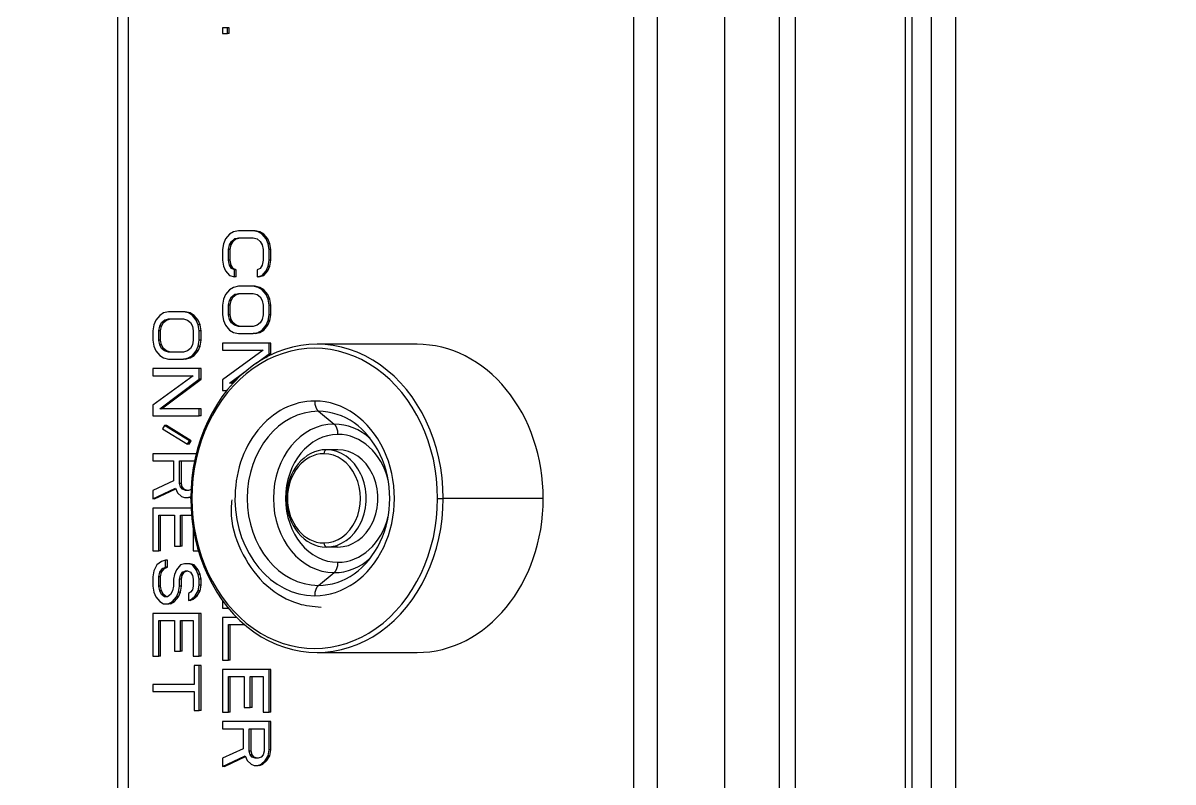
# Model space of a CAD drawing. Header units: millimetres. Extents: x -15291 to 293567, y -98510 to 49398.
# Drawn here: x 50066.7 to 50137.6, y 25559.3 to 25606.1 of the extents above; entities that cross this region are included whole.
import ezdxf

# ---------------------------------------------------------------- set-up
doc = ezdxf.new("R2010")
doc.units = ezdxf.units.MM
doc.header["$LTSCALE"] = 50
doc.header["$MEASUREMENT"] = 0
doc.linetypes.add('AUSGEZOGEN', pattern=[0])
doc.linetypes.add('PHANTOM2', pattern=[1.25, 0.625, -0.125, 0.125, -0.125, 0.125, -0.125])
doc.layers.add('DV16_Standard', color=7, linetype='CONTINUOUS')
doc.layers.add('RASTER', color=30, linetype='AUSGEZOGEN')

msp = doc.modelspace()

# ---------------------------------------------------------------- linework, layer by layer
at = {"layer": 'DV16_Standard', "color": 7, "linetype": 'Continuous', "ltscale": 254}
for p, q in [((50122.712, 25878.822), (50122.712, 25544.822)), ((50124.212, 25878.822), (50124.212, 25544.822)), ((50072.545, 25875.822), (50072.545, 25547.822)), ((50073.225, 25547.822), (50073.225, 25875.822)), ((50104.392, 25547.822), (50104.392, 25875.822)), ((50105.851, 25547.822), (50105.851, 25875.822)), ((50113.372, 25547.822), (50113.372, 25875.822)), ((50114.365, 25547.822), (50114.365, 25875.822)), ((50121.141, 25547.822), (50121.141, 25875.822)), ((50121.546, 25547.822), (50121.546, 25875.822)), ((50079.029, 25605.832), (50079.029, 25605.468)), ((50079.334, 25605.832), (50079.029, 25605.832)), ((50079.448, 25605.832), (50079.334, 25605.832)), ((50079.334, 25605.468), (50079.334, 25605.832)), ((50079.448, 25605.468), (50079.448, 25605.832)), ((50079.029, 25605.468), (50079.334, 25605.468)), ((50079.448, 25605.468), (50079.334, 25605.468)), ((50079.456, 25593.103), (50079.212, 25592.812)), ((50079.7, 25593.249), (50079.456, 25593.103)), ((50080.005, 25593.322), (50079.7, 25593.249)), ((50080.92, 25593.322), (50080.005, 25593.322)), ((50081.225, 25593.249), (50080.92, 25593.322)), ((50081.034, 25593.322), (50080.92, 25593.322)), ((50081.339, 25593.249), (50081.034, 25593.322)), ((50081.339, 25593.249), (50081.225, 25593.249)), ((50081.469, 25593.103), (50081.225, 25593.249)), ((50081.583, 25593.103), (50081.339, 25593.249)), ((50081.713, 25592.812), (50081.469, 25593.103)), ((50081.583, 25593.103), (50081.469, 25593.103)), ((50081.827, 25592.812), (50081.583, 25593.103)), ((50079.09, 25592.52), (50079.029, 25592.155)), ((50079.212, 25592.812), (50079.09, 25592.52)), ((50079.395, 25592.155), (50079.456, 25592.447)), ((50079.456, 25592.447), (50079.578, 25592.666)), ((50079.57, 25592.447), (50079.456, 25592.447)), ((50079.509, 25592.155), (50079.57, 25592.447)), ((50079.57, 25592.447), (50079.692, 25592.666)), ((50079.578, 25592.666), (50079.761, 25592.812)), ((50079.692, 25592.666), (50079.578, 25592.666)), ((50079.692, 25592.666), (50079.875, 25592.812)), ((50079.761, 25592.812), (50080.005, 25592.885)), ((50079.875, 25592.812), (50079.761, 25592.812)), ((50079.875, 25592.812), (50080.119, 25592.885)), ((50080.005, 25592.885), (50080.92, 25592.885)), ((50080.92, 25592.885), (50081.164, 25592.812)), ((50081.164, 25592.812), (50081.347, 25592.666)), ((50081.347, 25592.666), (50081.469, 25592.447)), ((50081.469, 25592.447), (50081.53, 25592.155)), ((50081.835, 25592.52), (50081.713, 25592.812)), ((50081.827, 25592.812), (50081.713, 25592.812)), ((50081.949, 25592.52), (50081.827, 25592.812)), ((50081.896, 25592.155), (50081.835, 25592.52)), ((50081.949, 25592.52), (50081.835, 25592.52)), ((50082.01, 25592.155), (50081.949, 25592.52)), ((50079.029, 25592.155), (50079.029, 25591.499)), ((50079.029, 25591.499), (50079.09, 25591.135)), ((50079.395, 25591.499), (50079.395, 25592.155)), ((50079.509, 25592.155), (50079.395, 25592.155)), ((50079.456, 25591.207), (50079.395, 25591.499)), ((50079.509, 25591.499), (50079.395, 25591.499)), ((50079.509, 25591.499), (50079.509, 25592.155)), ((50079.57, 25591.207), (50079.509, 25591.499)), ((50081.53, 25591.499), (50081.469, 25591.207)), ((50081.53, 25592.155), (50081.53, 25591.499)), ((50081.835, 25591.135), (50081.896, 25591.499)), ((50081.896, 25591.499), (50081.896, 25592.155)), ((50082.01, 25592.155), (50081.896, 25592.155)), ((50082.01, 25591.499), (50081.896, 25591.499)), ((50081.949, 25591.135), (50082.01, 25591.499)), ((50082.01, 25591.499), (50082.01, 25592.155)), ((50079.09, 25591.135), (50079.212, 25590.843)), ((50079.212, 25590.843), (50079.456, 25590.551)), ((50079.578, 25590.989), (50079.456, 25591.207)), ((50079.57, 25591.207), (50079.456, 25591.207)), ((50079.692, 25590.989), (50079.57, 25591.207)), ((50079.761, 25590.916), (50079.578, 25590.989)), ((50079.692, 25590.989), (50079.578, 25590.989)), ((50079.875, 25590.916), (50079.692, 25590.989)), ((50079.761, 25590.478), (50079.761, 25590.916)), ((50079.875, 25590.916), (50079.761, 25590.916)), ((50079.875, 25590.478), (50079.875, 25590.916)), ((50081.347, 25590.989), (50081.164, 25590.916)), ((50081.164, 25590.916), (50081.164, 25590.478)), ((50081.469, 25591.207), (50081.347, 25590.989)), ((50081.469, 25590.551), (50081.713, 25590.843)), ((50081.583, 25590.551), (50081.827, 25590.843)), ((50081.713, 25590.843), (50081.835, 25591.135)), ((50081.827, 25590.843), (50081.713, 25590.843)), ((50081.827, 25590.843), (50081.949, 25591.135)), ((50081.949, 25591.135), (50081.835, 25591.135)), ((50079.456, 25590.551), (50079.761, 25590.478)), ((50079.875, 25590.478), (50079.761, 25590.478)), ((50081.164, 25590.478), (50081.469, 25590.551)), ((50081.278, 25590.478), (50081.164, 25590.478)), ((50081.278, 25590.478), (50081.583, 25590.551)), ((50081.583, 25590.551), (50081.469, 25590.551)), ((50079.212, 25589.385), (50079.09, 25589.093)), ((50079.456, 25589.676), (50079.212, 25589.385)), ((50079.7, 25589.822), (50079.456, 25589.676)), ((50079.578, 25589.239), (50079.761, 25589.385)), ((50079.692, 25589.239), (50079.875, 25589.385)), ((50080.005, 25589.895), (50079.7, 25589.822)), ((50079.761, 25589.385), (50080.005, 25589.457)), ((50079.875, 25589.385), (50079.761, 25589.385)), ((50079.875, 25589.385), (50080.119, 25589.457)), ((50080.92, 25589.895), (50080.005, 25589.895)), ((50080.005, 25589.457), (50080.92, 25589.457)), ((50081.034, 25589.895), (50080.92, 25589.895)), ((50081.225, 25589.822), (50080.92, 25589.895)), ((50080.92, 25589.457), (50081.164, 25589.385)), ((50081.339, 25589.822), (50081.034, 25589.895)), ((50081.164, 25589.385), (50081.347, 25589.239)), ((50081.339, 25589.822), (50081.225, 25589.822)), ((50081.469, 25589.676), (50081.225, 25589.822)), ((50081.583, 25589.676), (50081.339, 25589.822)), ((50081.583, 25589.676), (50081.469, 25589.676)), ((50081.713, 25589.385), (50081.469, 25589.676)), ((50081.827, 25589.385), (50081.583, 25589.676)), ((50081.827, 25589.385), (50081.713, 25589.385)), ((50081.835, 25589.093), (50081.713, 25589.385)), ((50081.949, 25589.093), (50081.827, 25589.385)), ((50079.09, 25589.093), (50079.029, 25588.728)), ((50079.029, 25588.728), (50079.029, 25588.145)), ((50079.395, 25588.728), (50079.456, 25589.02)), ((50079.395, 25588.145), (50079.395, 25588.728)), ((50079.509, 25588.728), (50079.395, 25588.728)), ((50079.456, 25589.02), (50079.578, 25589.239)), ((50079.57, 25589.02), (50079.456, 25589.02)), ((50079.509, 25588.728), (50079.57, 25589.02)), ((50079.509, 25588.145), (50079.509, 25588.728)), ((50079.57, 25589.02), (50079.692, 25589.239)), ((50079.692, 25589.239), (50079.578, 25589.239)), ((50081.347, 25589.239), (50081.469, 25589.02)), ((50081.469, 25589.02), (50081.53, 25588.728)), ((50081.53, 25588.728), (50081.53, 25588.145)), ((50081.896, 25588.728), (50081.835, 25589.093)), ((50081.949, 25589.093), (50081.835, 25589.093)), ((50082.01, 25588.728), (50081.896, 25588.728)), ((50081.896, 25588.145), (50081.896, 25588.728)), ((50082.01, 25588.728), (50081.949, 25589.093)), ((50082.01, 25588.145), (50082.01, 25588.728)), ((50075.155, 25588.103), (50074.911, 25587.812)), ((50075.399, 25588.249), (50075.155, 25588.103)), ((50075.704, 25588.322), (50075.399, 25588.249)), ((50076.619, 25588.322), (50075.704, 25588.322)), ((50076.734, 25588.322), (50076.619, 25588.322)), ((50076.924, 25588.249), (50076.619, 25588.322)), ((50077.039, 25588.249), (50076.734, 25588.322)), ((50077.039, 25588.249), (50076.924, 25588.249)), ((50077.168, 25588.103), (50076.924, 25588.249)), ((50077.283, 25588.103), (50077.039, 25588.249)), ((50077.283, 25588.103), (50077.168, 25588.103)), ((50077.412, 25587.812), (50077.168, 25588.103)), ((50077.527, 25587.812), (50077.283, 25588.103)), ((50079.029, 25588.145), (50079.09, 25587.78)), ((50079.456, 25587.853), (50079.395, 25588.145)), ((50079.509, 25588.145), (50079.395, 25588.145)), ((50079.57, 25587.853), (50079.509, 25588.145)), ((50081.53, 25588.145), (50081.469, 25587.853)), ((50081.835, 25587.78), (50081.896, 25588.145)), ((50082.01, 25588.145), (50081.896, 25588.145)), ((50081.949, 25587.78), (50082.01, 25588.145)), ((50074.789, 25587.52), (50074.728, 25587.155)), ((50074.911, 25587.812), (50074.789, 25587.52)), ((50075.094, 25587.155), (50075.155, 25587.447)), ((50075.155, 25587.447), (50075.277, 25587.666)), ((50075.27, 25587.447), (50075.155, 25587.447)), ((50075.209, 25587.155), (50075.27, 25587.447)), ((50075.27, 25587.447), (50075.392, 25587.666)), ((50075.277, 25587.666), (50075.46, 25587.812)), ((50075.392, 25587.666), (50075.277, 25587.666)), ((50075.392, 25587.666), (50075.575, 25587.812)), ((50075.46, 25587.812), (50075.704, 25587.885)), ((50075.575, 25587.812), (50075.46, 25587.812)), ((50075.575, 25587.812), (50075.819, 25587.885)), ((50075.704, 25587.885), (50076.619, 25587.885)), ((50076.619, 25587.885), (50076.863, 25587.812)), ((50076.863, 25587.812), (50077.046, 25587.666)), ((50077.046, 25587.666), (50077.168, 25587.447)), ((50077.168, 25587.447), (50077.229, 25587.155)), ((50077.527, 25587.812), (50077.412, 25587.812)), ((50077.534, 25587.52), (50077.412, 25587.812)), ((50077.649, 25587.52), (50077.527, 25587.812)), ((50077.595, 25587.155), (50077.534, 25587.52)), ((50077.649, 25587.52), (50077.534, 25587.52)), ((50077.71, 25587.155), (50077.649, 25587.52)), ((50079.09, 25587.78), (50079.212, 25587.489)), ((50079.212, 25587.489), (50079.456, 25587.197)), ((50079.578, 25587.635), (50079.456, 25587.853)), ((50079.57, 25587.853), (50079.456, 25587.853)), ((50079.692, 25587.635), (50079.57, 25587.853)), ((50079.761, 25587.489), (50079.578, 25587.635)), ((50079.692, 25587.635), (50079.578, 25587.635)), ((50079.875, 25587.489), (50079.692, 25587.635)), ((50079.875, 25587.489), (50079.761, 25587.489)), ((50080.005, 25587.416), (50079.761, 25587.489)), ((50080.119, 25587.416), (50079.875, 25587.489)), ((50080.92, 25587.416), (50080.005, 25587.416)), ((50081.164, 25587.489), (50080.92, 25587.416)), ((50081.347, 25587.635), (50081.164, 25587.489)), ((50081.469, 25587.853), (50081.347, 25587.635)), ((50081.469, 25587.197), (50081.713, 25587.489)), ((50081.583, 25587.197), (50081.827, 25587.489)), ((50081.713, 25587.489), (50081.835, 25587.78)), ((50081.827, 25587.489), (50081.713, 25587.489)), ((50081.827, 25587.489), (50081.949, 25587.78)), ((50081.949, 25587.78), (50081.835, 25587.78)), ((50074.728, 25587.155), (50074.728, 25586.572)), ((50074.728, 25586.572), (50074.789, 25586.207)), ((50075.094, 25586.572), (50075.094, 25587.155)), ((50075.209, 25587.155), (50075.094, 25587.155)), ((50075.155, 25586.28), (50075.094, 25586.572)), ((50075.209, 25586.572), (50075.094, 25586.572)), ((50075.209, 25586.572), (50075.209, 25587.155)), ((50075.27, 25586.28), (50075.209, 25586.572)), ((50077.229, 25586.572), (50077.168, 25586.28)), ((50077.229, 25587.155), (50077.229, 25586.572)), ((50077.534, 25586.207), (50077.595, 25586.572)), ((50077.71, 25587.155), (50077.595, 25587.155)), ((50077.595, 25586.572), (50077.595, 25587.155)), ((50077.71, 25586.572), (50077.595, 25586.572)), ((50077.649, 25586.207), (50077.71, 25586.572)), ((50077.71, 25586.572), (50077.71, 25587.155)), ((50079.456, 25587.197), (50079.7, 25587.051)), ((50079.7, 25587.051), (50080.005, 25586.978)), ((50080.005, 25586.978), (50080.92, 25586.978)), ((50080.92, 25586.978), (50081.225, 25587.051)), ((50081.034, 25586.978), (50080.92, 25586.978)), ((50081.034, 25586.978), (50081.339, 25587.051)), ((50081.225, 25587.051), (50081.469, 25587.197)), ((50081.339, 25587.051), (50081.225, 25587.051)), ((50081.339, 25587.051), (50081.583, 25587.197)), ((50081.583, 25587.197), (50081.469, 25587.197)), ((50074.789, 25586.207), (50074.911, 25585.916)), ((50074.911, 25585.916), (50075.155, 25585.624)), ((50075.277, 25586.062), (50075.155, 25586.28)), ((50075.27, 25586.28), (50075.155, 25586.28)), ((50075.392, 25586.062), (50075.27, 25586.28)), ((50075.46, 25585.916), (50075.277, 25586.062)), ((50075.392, 25586.062), (50075.277, 25586.062)), ((50075.575, 25585.916), (50075.392, 25586.062)), ((50075.575, 25585.916), (50075.46, 25585.916)), ((50075.704, 25585.843), (50075.46, 25585.916)), ((50075.819, 25585.843), (50075.575, 25585.916)), ((50076.619, 25585.843), (50075.704, 25585.843)), ((50076.863, 25585.916), (50076.619, 25585.843)), ((50077.046, 25586.062), (50076.863, 25585.916)), ((50077.168, 25586.28), (50077.046, 25586.062)), ((50077.168, 25585.624), (50077.412, 25585.916)), ((50077.283, 25585.624), (50077.527, 25585.916)), ((50077.412, 25585.916), (50077.534, 25586.207)), ((50077.527, 25585.916), (50077.412, 25585.916)), ((50077.527, 25585.916), (50077.649, 25586.207)), ((50077.649, 25586.207), (50077.534, 25586.207)), ((50079.029, 25586.395), (50079.029, 25585.957)), ((50081.896, 25586.395), (50079.029, 25586.395)), ((50079.029, 25585.957), (50081.53, 25585.957)), ((50081.53, 25585.957), (50079.029, 25584.135)), ((50081.896, 25585.739), (50081.896, 25586.395)), ((50082.01, 25586.395), (50081.896, 25586.395)), ((50082.01, 25585.739), (50082.01, 25586.395)), ((50091.021, 25586.322), (50084.855, 25586.322)), ((50075.155, 25585.624), (50075.399, 25585.478)), ((50075.399, 25585.478), (50075.704, 25585.405)), ((50075.704, 25585.405), (50076.619, 25585.405)), ((50076.619, 25585.405), (50076.924, 25585.478)), ((50076.734, 25585.405), (50076.619, 25585.405)), ((50076.734, 25585.405), (50077.039, 25585.478)), ((50076.924, 25585.478), (50077.168, 25585.624)), ((50077.039, 25585.478), (50076.924, 25585.478)), ((50077.039, 25585.478), (50077.283, 25585.624)), ((50077.283, 25585.624), (50077.168, 25585.624)), ((50081.08, 25585.129), (50081.896, 25585.739)), ((50081.697, 25585.505), (50082.01, 25585.739)), ((50082.01, 25585.739), (50081.896, 25585.739)), ((50074.728, 25584.822), (50074.728, 25584.385)), ((50077.595, 25584.822), (50074.728, 25584.822)), ((50077.595, 25584.166), (50077.595, 25584.822)), ((50077.71, 25584.822), (50077.595, 25584.822)), ((50077.71, 25584.166), (50077.71, 25584.822)), ((50079.456, 25583.916), (50080.513, 25584.706)), ((50074.728, 25584.385), (50077.229, 25584.385)), ((50077.229, 25584.385), (50074.728, 25582.562)), ((50075.155, 25582.343), (50077.595, 25584.166)), ((50075.27, 25582.343), (50077.71, 25584.166)), ((50077.71, 25584.166), (50077.595, 25584.166)), ((50079.029, 25584.135), (50079.029, 25583.478)), ((50079.679, 25583.916), (50079.456, 25583.916)), ((50079.57, 25583.916), (50079.959, 25584.206)), ((50079.029, 25583.478), (50079.303, 25583.478)), ((50074.728, 25582.562), (50074.728, 25581.905)), ((50077.595, 25582.343), (50075.155, 25582.343)), ((50077.595, 25581.905), (50077.595, 25582.343)), ((50077.71, 25582.343), (50077.595, 25582.343)), ((50077.71, 25581.905), (50077.71, 25582.343)), ((50074.728, 25581.905), (50077.595, 25581.905)), ((50077.71, 25581.905), (50077.595, 25581.905)), ((50084.944, 25582.188), (50085.914, 25581.399)), ((50075.46, 25581.322), (50075.338, 25581.103)), ((50075.338, 25581.103), (50076.863, 25580.155)), ((50075.575, 25581.322), (50075.46, 25581.322)), ((50076.985, 25580.374), (50075.46, 25581.322)), ((50077.1, 25580.374), (50075.575, 25581.322)), ((50076.863, 25580.155), (50076.985, 25580.374)), ((50076.978, 25580.155), (50076.863, 25580.155)), ((50076.978, 25580.155), (50077.1, 25580.374)), ((50077.1, 25580.374), (50076.985, 25580.374)), ((50074.728, 25579.572), (50074.728, 25579.135)), ((50077.406, 25579.572), (50074.728, 25579.572)), ((50086.146, 25579.822), (50085.429, 25579.822)), ((50074.728, 25579.135), (50076.009, 25579.135)), ((50076.009, 25579.135), (50076.009, 25577.895)), ((50076.375, 25577.749), (50076.375, 25579.135)), ((50076.375, 25579.135), (50077.29, 25579.135)), ((50076.49, 25577.749), (50076.49, 25579.135)), ((50076.009, 25577.895), (50074.728, 25577.312)), ((50074.728, 25576.801), (50076.131, 25577.457)), ((50074.728, 25577.312), (50074.728, 25576.801)), ((50074.843, 25576.801), (50076.15, 25577.413)), ((50076.131, 25577.457), (50076.253, 25577.166)), ((50076.436, 25577.53), (50076.375, 25577.749)), ((50076.49, 25577.749), (50076.375, 25577.749)), ((50076.558, 25577.385), (50076.436, 25577.53)), ((50076.551, 25577.53), (50076.436, 25577.53)), ((50076.551, 25577.53), (50076.49, 25577.749)), ((50076.673, 25577.385), (50076.551, 25577.53)), ((50076.741, 25577.312), (50076.558, 25577.385)), ((50076.673, 25577.385), (50076.558, 25577.385)), ((50076.856, 25577.312), (50076.673, 25577.385)), ((50076.924, 25577.312), (50076.741, 25577.312)), ((50077.086, 25577.376), (50076.924, 25577.312)), ((50074.843, 25576.801), (50074.728, 25576.801)), ((50076.253, 25577.166), (50076.497, 25576.947)), ((50076.497, 25576.947), (50076.68, 25576.874)), ((50076.68, 25576.874), (50076.924, 25576.874)), ((50076.924, 25576.874), (50077.074, 25576.934)), ((50077.039, 25576.874), (50076.924, 25576.874)), ((50077.135, 25576.822), (50077.028, 25576.822)), ((50092.289, 25576.822), (50092.637, 25576.822)), ((50098.803, 25576.822), (50092.637, 25576.822)), ((50074.728, 25576.218), (50074.728, 25573.593)), ((50077.089, 25576.218), (50074.728, 25576.218)), ((50075.094, 25573.593), (50075.094, 25575.78)), ((50075.094, 25575.78), (50076.07, 25575.78)), ((50075.209, 25573.593), (50075.209, 25575.78)), ((50076.07, 25575.78), (50076.07, 25573.885)), ((50076.436, 25575.78), (50077.12, 25575.78)), ((50076.436, 25573.885), (50076.436, 25575.78)), ((50076.551, 25573.885), (50076.551, 25575.78)), ((50077.229, 25574.93), (50077.229, 25573.593)), ((50076.07, 25573.885), (50076.436, 25573.885)), ((50076.551, 25573.885), (50076.436, 25573.885)), ((50086.146, 25573.822), (50085.429, 25573.822)), ((50074.728, 25573.593), (50075.094, 25573.593)), ((50075.209, 25573.593), (50075.094, 25573.593)), ((50077.229, 25573.593), (50077.537, 25573.593)), ((50074.789, 25572.353), (50074.728, 25571.989)), ((50074.972, 25572.718), (50074.789, 25572.353)), ((50075.277, 25572.937), (50074.972, 25572.718)), ((50075.155, 25572.28), (50075.338, 25572.499)), ((50075.27, 25572.28), (50075.453, 25572.499)), ((50075.521, 25573.01), (50075.277, 25572.937)), ((50075.338, 25572.499), (50075.521, 25572.572)), ((50075.453, 25572.499), (50075.338, 25572.499)), ((50075.453, 25572.499), (50075.636, 25572.572)), ((50075.521, 25572.572), (50075.521, 25573.01)), ((50075.636, 25573.01), (50075.521, 25573.01)), ((50075.636, 25572.572), (50075.521, 25572.572)), ((50075.636, 25572.572), (50075.636, 25573.01)), ((50076.192, 25572.426), (50076.07, 25572.135)), ((50076.436, 25572.718), (50076.192, 25572.426)), ((50076.68, 25572.791), (50076.436, 25572.718)), ((50076.558, 25572.28), (50076.741, 25572.353)), ((50076.673, 25572.28), (50076.856, 25572.353)), ((50076.924, 25572.791), (50076.68, 25572.791)), ((50076.741, 25572.353), (50076.863, 25572.353)), ((50076.863, 25572.353), (50077.046, 25572.28)), ((50077.168, 25572.718), (50076.924, 25572.791)), ((50077.039, 25572.791), (50076.924, 25572.791)), ((50077.283, 25572.718), (50077.039, 25572.791)), ((50077.412, 25572.426), (50077.168, 25572.718)), ((50077.283, 25572.718), (50077.168, 25572.718)), ((50077.527, 25572.426), (50077.283, 25572.718)), ((50077.534, 25572.135), (50077.412, 25572.426)), ((50077.527, 25572.426), (50077.412, 25572.426)), ((50077.649, 25572.135), (50077.527, 25572.426)), ((50074.728, 25571.989), (50074.728, 25571.405)), ((50075.094, 25571.989), (50075.155, 25572.28)), ((50075.094, 25571.405), (50075.094, 25571.989)), ((50075.209, 25571.989), (50075.094, 25571.989)), ((50075.27, 25572.28), (50075.155, 25572.28)), ((50075.209, 25571.989), (50075.27, 25572.28)), ((50075.209, 25571.405), (50075.209, 25571.989)), ((50076.07, 25572.135), (50076.009, 25571.843)), ((50076.009, 25571.843), (50076.009, 25571.405)), ((50076.375, 25571.843), (50076.436, 25572.062)), ((50076.49, 25571.843), (50076.375, 25571.843)), ((50076.375, 25571.405), (50076.375, 25571.843)), ((50076.436, 25572.062), (50076.558, 25572.28)), ((50076.551, 25572.062), (50076.436, 25572.062)), ((50076.49, 25571.843), (50076.551, 25572.062)), ((50076.49, 25571.405), (50076.49, 25571.843)), ((50076.551, 25572.062), (50076.673, 25572.28)), ((50076.673, 25572.28), (50076.558, 25572.28)), ((50077.046, 25572.28), (50077.168, 25572.062)), ((50077.168, 25572.062), (50077.229, 25571.843)), ((50077.229, 25571.843), (50077.229, 25571.405)), ((50077.595, 25571.843), (50077.534, 25572.135)), ((50077.649, 25572.135), (50077.534, 25572.135)), ((50077.595, 25571.478), (50077.595, 25571.843)), ((50077.71, 25571.843), (50077.595, 25571.843)), ((50077.71, 25571.843), (50077.649, 25572.135)), ((50077.71, 25571.478), (50077.71, 25571.843)), ((50084.944, 25571.456), (50085.914, 25572.245)), ((50074.728, 25571.405), (50074.789, 25571.041)), ((50074.789, 25571.041), (50074.911, 25570.749)), ((50075.155, 25571.114), (50075.094, 25571.405)), ((50075.209, 25571.405), (50075.094, 25571.405)), ((50075.277, 25570.895), (50075.155, 25571.114)), ((50075.27, 25571.114), (50075.155, 25571.114)), ((50075.27, 25571.114), (50075.209, 25571.405)), ((50075.392, 25570.895), (50075.27, 25571.114)), ((50075.948, 25571.114), (50075.826, 25570.895)), ((50076.009, 25571.405), (50075.948, 25571.114)), ((50076.192, 25570.749), (50076.314, 25571.041)), ((50076.307, 25570.749), (50076.429, 25571.041)), ((50076.314, 25571.041), (50076.375, 25571.405)), ((50076.429, 25571.041), (50076.314, 25571.041)), ((50076.49, 25571.405), (50076.375, 25571.405)), ((50076.429, 25571.041), (50076.49, 25571.405)), ((50077.046, 25571.041), (50076.924, 25570.968)), ((50076.924, 25570.968), (50076.924, 25570.53)), ((50077.168, 25571.187), (50077.046, 25571.041)), ((50077.229, 25571.405), (50077.168, 25571.187)), ((50077.351, 25570.822), (50077.534, 25571.114)), ((50077.466, 25570.822), (50077.649, 25571.114)), ((50077.534, 25571.114), (50077.595, 25571.478)), ((50077.649, 25571.114), (50077.534, 25571.114)), ((50077.71, 25571.478), (50077.595, 25571.478)), ((50077.649, 25571.114), (50077.71, 25571.478)), ((50074.911, 25570.749), (50075.155, 25570.457)), ((50075.155, 25570.457), (50075.399, 25570.312)), ((50075.46, 25570.749), (50075.277, 25570.895)), ((50075.392, 25570.895), (50075.277, 25570.895)), ((50075.575, 25570.749), (50075.392, 25570.895)), ((50075.399, 25570.312), (50075.704, 25570.312)), ((50075.643, 25570.749), (50075.46, 25570.749)), ((50075.826, 25570.895), (50075.643, 25570.749)), ((50075.704, 25570.312), (50075.948, 25570.457)), ((50075.819, 25570.312), (50075.704, 25570.312)), ((50075.819, 25570.312), (50076.063, 25570.457)), ((50075.948, 25570.457), (50076.192, 25570.749)), ((50076.063, 25570.457), (50075.948, 25570.457)), ((50076.063, 25570.457), (50076.307, 25570.749)), ((50076.307, 25570.749), (50076.192, 25570.749)), ((50076.924, 25570.53), (50077.107, 25570.603)), ((50077.039, 25570.53), (50076.924, 25570.53)), ((50077.039, 25570.53), (50077.222, 25570.603)), ((50077.107, 25570.603), (50077.351, 25570.822)), ((50077.222, 25570.603), (50077.107, 25570.603)), ((50077.222, 25570.603), (50077.466, 25570.822)), ((50077.466, 25570.822), (50077.351, 25570.822)), ((50079.029, 25570.525), (50079.029, 25570.062)), ((50074.728, 25569.728), (50074.728, 25567.103)), ((50077.595, 25569.728), (50074.728, 25569.728)), ((50077.595, 25567.103), (50077.595, 25569.728)), ((50077.71, 25569.728), (50077.595, 25569.728)), ((50077.71, 25567.103), (50077.71, 25569.728)), ((50079.029, 25570.062), (50079.388, 25570.062)), ((50075.094, 25567.103), (50075.094, 25569.291)), ((50075.094, 25569.291), (50076.07, 25569.291)), ((50075.209, 25567.103), (50075.209, 25569.291)), ((50076.07, 25569.291), (50076.07, 25567.395)), ((50076.436, 25569.291), (50077.229, 25569.291)), ((50076.436, 25567.395), (50076.436, 25569.291)), ((50076.551, 25567.395), (50076.551, 25569.291)), ((50077.229, 25569.291), (50077.229, 25567.103)), ((50079.918, 25569.478), (50079.029, 25569.478)), ((50079.029, 25569.478), (50079.029, 25566.853)), ((50079.395, 25569.041), (50080.391, 25569.041)), ((50079.395, 25566.853), (50079.395, 25569.041)), ((50079.509, 25566.853), (50079.509, 25569.041)), ((50076.07, 25567.395), (50076.436, 25567.395)), ((50076.551, 25567.395), (50076.436, 25567.395)), ((50074.728, 25567.103), (50075.094, 25567.103)), ((50075.209, 25567.103), (50075.094, 25567.103)), ((50077.229, 25567.103), (50077.595, 25567.103)), ((50077.71, 25567.103), (50077.595, 25567.103)), ((50079.029, 25566.853), (50079.395, 25566.853)), ((50079.509, 25566.853), (50079.395, 25566.853)), ((50084.855, 25567.322), (50091.021, 25567.322)), ((50077.29, 25566.52), (50077.29, 25565.353)), ((50077.595, 25566.52), (50077.29, 25566.52)), ((50077.595, 25563.749), (50077.595, 25566.52)), ((50077.71, 25566.52), (50077.595, 25566.52)), ((50077.71, 25563.749), (50077.71, 25566.52)), ((50079.029, 25566.27), (50079.029, 25563.645)), ((50081.896, 25566.27), (50079.029, 25566.27)), ((50081.896, 25563.645), (50081.896, 25566.27)), ((50082.01, 25566.27), (50081.896, 25566.27)), ((50082.01, 25563.645), (50082.01, 25566.27)), ((50074.728, 25565.353), (50074.728, 25564.916)), ((50077.29, 25565.353), (50074.728, 25565.353)), ((50079.395, 25563.645), (50079.395, 25565.832)), ((50079.395, 25565.832), (50080.371, 25565.832)), ((50079.509, 25563.645), (50079.509, 25565.832)), ((50080.371, 25565.832), (50080.371, 25563.937)), ((50080.737, 25565.832), (50081.53, 25565.832)), ((50080.737, 25563.937), (50080.737, 25565.832)), ((50080.851, 25563.937), (50080.851, 25565.832)), ((50081.53, 25565.832), (50081.53, 25563.645)), ((50074.728, 25564.916), (50077.29, 25564.916)), ((50077.29, 25564.916), (50077.29, 25563.749)), ((50080.371, 25563.937), (50080.737, 25563.937)), ((50080.851, 25563.937), (50080.737, 25563.937)), ((50077.29, 25563.749), (50077.595, 25563.749)), ((50077.71, 25563.749), (50077.595, 25563.749)), ((50079.029, 25563.645), (50079.395, 25563.645)), ((50079.509, 25563.645), (50079.395, 25563.645)), ((50081.53, 25563.645), (50081.896, 25563.645)), ((50082.01, 25563.645), (50081.896, 25563.645)), ((50079.029, 25563.062), (50079.029, 25562.624)), ((50081.896, 25563.062), (50079.029, 25563.062)), ((50079.029, 25562.624), (50080.31, 25562.624)), ((50080.31, 25562.624), (50080.31, 25561.385)), ((50080.676, 25561.239), (50080.676, 25562.624)), ((50080.676, 25562.624), (50081.591, 25562.624)), ((50080.79, 25561.239), (50080.79, 25562.624)), ((50081.591, 25562.624), (50081.591, 25561.239)), ((50081.896, 25561.312), (50081.896, 25563.062)), ((50082.01, 25563.062), (50081.896, 25563.062)), ((50082.01, 25561.312), (50082.01, 25563.062)), ((50080.31, 25561.385), (50079.029, 25560.801)), ((50080.737, 25561.02), (50080.676, 25561.239)), ((50080.79, 25561.239), (50080.676, 25561.239)), ((50080.859, 25560.874), (50080.737, 25561.02)), ((50080.851, 25561.02), (50080.737, 25561.02)), ((50080.851, 25561.02), (50080.79, 25561.239)), ((50080.973, 25560.874), (50080.851, 25561.02)), ((50081.53, 25561.02), (50081.408, 25560.874)), ((50081.591, 25561.239), (50081.53, 25561.02)), ((50081.835, 25560.947), (50081.896, 25561.312)), ((50082.01, 25561.312), (50081.896, 25561.312)), ((50081.949, 25560.947), (50082.01, 25561.312)), ((50079.029, 25560.291), (50080.432, 25560.947)), ((50079.029, 25560.801), (50079.029, 25560.291)), ((50079.143, 25560.291), (50079.029, 25560.291)), ((50079.143, 25560.291), (50080.45, 25560.902)), ((50080.432, 25560.947), (50080.554, 25560.655)), ((50080.554, 25560.655), (50080.798, 25560.437)), ((50080.798, 25560.437), (50080.981, 25560.364)), ((50081.042, 25560.801), (50080.859, 25560.874)), ((50080.973, 25560.874), (50080.859, 25560.874)), ((50081.156, 25560.801), (50080.973, 25560.874)), ((50080.981, 25560.364), (50081.225, 25560.364)), ((50081.225, 25560.801), (50081.042, 25560.801)), ((50081.408, 25560.874), (50081.225, 25560.801)), ((50081.225, 25560.364), (50081.408, 25560.437)), ((50081.339, 25560.364), (50081.225, 25560.364)), ((50081.339, 25560.364), (50081.522, 25560.437)), ((50081.408, 25560.437), (50081.652, 25560.655)), ((50081.522, 25560.437), (50081.408, 25560.437)), ((50081.522, 25560.437), (50081.766, 25560.655)), ((50081.652, 25560.655), (50081.835, 25560.947)), ((50081.766, 25560.655), (50081.652, 25560.655)), ((50081.766, 25560.655), (50081.949, 25560.947)), ((50081.949, 25560.947), (50081.835, 25560.947))]:
    msp.add_line(p, q, dxfattribs=at)
at = {"layer": 'DV16_Standard', "color": 4, "linetype": 'PHANTOM2', "ltscale": 254}
msp.add_arc((50323.337, 25463.122), 504.819, 87.1614, 180, dxfattribs=at)
at = {"layer": 'DV16_Standard', "color": 7, "linetype": 'Continuous', "ltscale": 254}
for centre, major_axis, ratio, start_param, end_param in [((50084.855, 25576.822), (0, -9.5), 0.819152, 1.570796, 4.712389), ((50084.712, 25576.822), (0, -9.25), 0.819152, 1.570796, 4.712389), ((50091.021, 25576.822), (0, -9.5), 0.819152, 1.570796, 3.141593), ((50084.712, 25576.822), (0, 6), 0.819152, 0, 1.588282), ((50084.712, 25576.822), (0, -6), 0.819152, 0, 3.141593), ((50085.113, 25582.822), (0, -0.7), 0.573576, 4.712389, 5.846853), ((50084.944, 25576.822), (0, -5.366), 0.819152, 3.141593, 6.283185), ((50084.944, 25576.822), (0, -5.366), 0.819152, 0, 3.141593), ((50085.914, 25576.822), (0, -4.577), 0.819152, 3.141593, 6.283185), ((50085.914, 25576.822), (0, -4.577), 0.819152, 2.505647, 3.141593), ((50085.744, 25580.764), (0, 0.7), 0.573576, 4.712389, 5.846853), ((50086.146, 25576.822), (0, -3.942), 0.819152, 3.141593, 6.283185), ((50086.146, 25576.822), (0, -3.942), 0.819152, 1.858923, 3.141593), ((50085.429, 25576.822), (0, -3), 0.819152, 3.141593, 6.283185), ((50085.285, 25576.822), (0, -2.75), 0.819152, 3.141593, 6.283185), ((50085.429, 25579.572), (0, 0.25), 0.573576, 0, 1.570796), ((50085.285, 25576.822), (0, -2.75), 0.819152, 0, 3.141593), ((50085.429, 25576.822), (0, -3), 0.819152, 0, 3.141593), ((50086.146, 25576.822), (0, -3), 0.819152, 0, 3.141593), ((50084.855, 25576.822), (0, 9.5), 0.819152, 1.570796, 4.712389), ((50084.712, 25576.822), (0, 9.25), 0.819152, 1.570796, 4.712389), ((50084.712, 25576.822), (0, 6), 0.819152, 1.588282, 3.141593), ((50091.021, 25576.822), (0, 9.5), 0.819152, 3.141593, 4.712389), ((50086.146, 25576.822), (0, -3.942), 0.819152, 0, 1.28267), ((50085.429, 25574.072), (0, -0.25), 0.573576, 4.712389, 6.283185), ((50085.914, 25576.822), (0, -4.577), 0.819152, 0, 0.635946), ((50085.744, 25572.88), (0, -0.7), 0.573576, 0.436332, 1.570796), ((50085.113, 25570.822), (0, 0.7), 0.573576, 0.436332, 1.570796)]:
    msp.add_ellipse(centre, major_axis=major_axis, ratio=ratio, start_param=start_param, end_param=end_param, dxfattribs=at)
msp.add_open_spline([(50079.595, 25576.738), (50079.57, 25576.377), (50079.503, 25575.261), (50080.222, 25573.248), (50081.647, 25571.328), (50083.475, 25570.273), (50084.597, 25570.161), (50085.113, 25570.122)], degree=3, knots=[0, 0, 0, 0, 0.096188, 0.344147, 0.593001, 0.840454, 1, 1, 1, 1], dxfattribs=at)
at = {"layer": 'RASTER'}
msp.add_line((50110, 18700), (50110, 31900), dxfattribs=at)

doc.saveas('drawing.dxf')
